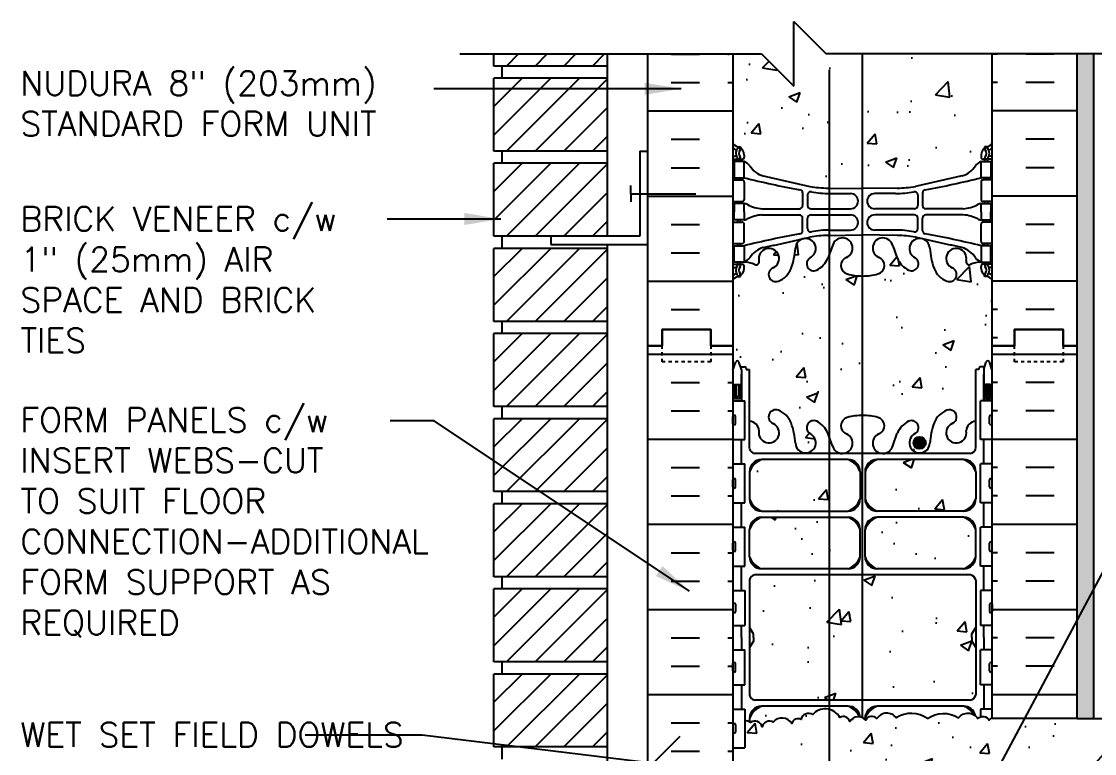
# Model space of a CAD drawing. Header units: inches. Extents: x 234.1 to 285.9, y 102.6 to 180.8.
# Drawn here: x 234.1 to 267.21, y 158.23 to 180.8 of the extents above; entities that cross this region are included whole.
import ezdxf

# ---------------------------------------------------------------- set-up
doc = ezdxf.new("R2010")
doc.units = ezdxf.units.IN
doc.header["$LTSCALE"] = 0.5
doc.header["$MEASUREMENT"] = 0
doc.linetypes.add('DASHED2', pattern=[0.375, 0.25, -0.125])
for name, color, linetype in [('HATCH', 12, 'Continuous'), ('line25', 2, 'Continuous'), ('LINE3', 3, 'Continuous'), ('LINE50', 5, 'Continuous'), ('LINE9', 9, 'Continuous'), ('TEXT', 4, 'Continuous'), ('Web_Edge', 9, 'Continuous')]:
    doc.layers.add(name, color=color, linetype=linetype)
doc.styles.add('DIM', font='romans.shx', dxfattribs={"width": 0.7})
doc.styles.add('ROMANS', font='romans.shx', dxfattribs={"height": 0.75})
doc.dimstyles.new('ext_12', dxfattribs={"dimscale": 12, "dimtxt": 0.09375, "dimasz": 0.09375, "dimexe": 0.09375, "dimexo": 0.0625, "dimgap": 0.0625, "dimtad": 1, "dimdec": 1, "dimzin": 3, "dimdsep": 46, "dimlunit": 4, "dimtxsty": 'DIM', "dimcen": 0.09, "dimdle": 0.09375, "dimclrt": 4, "dimadec": 0, "dimazin": 0, "dimtfac": 1, "dimtdec": 1, "dimtmove": 2, "dimatfit": 3, "dimfxl": 1, "dimfrac": 2, "dimtolj": 1, "dimtzin": 0, "dimarcsym": 0})

msp = doc.modelspace()

# ---------------------------------------------------------------- hatches: boundary and pattern name
at = {"layer": 'HATCH'}
h = msp.add_hatch(dxfattribs=at)
h.set_pattern_fill('AR-CONC', color=256, scale=0.5)
h.set_pattern_definition([(50, (0, 0), (3.5863, -0.31376), [0.375, -4.125]), (355, (0, 0), (-0.693757, 3.76096), [0.3, -3.3]), (100.4514, (0.299, -0.026), (2.892544, 3.4472), [0.3187, -3.50571]), (46.1842, (0, 1), (5.336207, -0.827596), [0.5625, -6.1875]), (96.6356, (0.4447, 0.931), (4.67331, 4.87059), [0.47805, -5.25857]), (351.1842, (0, 1), (4.67331, 4.87059), [0.45, -4.95]), (21, (0.5, 0.75), (2.984535, -2.013094), [0.375, -4.125]), (326, (0.5, 0.75), (1.216577, 3.62575), [0.3, -3.3]), (71.4514, (0.7487, 0.5822), (4.201112, 1.612656), [0.3187, -3.50571]), (37.5, (0, 0), (0.0607993, 1.6644693), [0, -3.26, 0, -3.35, 0, -3.3125]), (7.5, (0, 0), (1.315348, 1.972059), [0, -1.91, 0, -3.185, 0, -1.2625]), (327.5, (-1.115, 0), (2.669112, -0.1127744), [0, -1.25, 0, -3.9, 0, -5.175]), (317.5, (-1.615, 0), (2.915931, 0.500525), [0, -1.625, 0, -2.59, 0, -3.675])])
edge = h.paths.add_edge_path()
edge.add_line((264.058, 179.803), (258.933, 179.803))
edge.add_line((258.933, 179.803), (257.933, 180.803))
edge.add_line((257.933, 180.803), (257.933, 178.803))
edge.add_line((257.933, 178.803), (256.933, 179.803))
edge.add_line((256.933, 179.803), (256.058, 179.803))
edge.add_line((256.058, 179.803), (256.058, 177.03))
edge.add_arc((256.404, 177.391), 0.5, 226.2109, 246.4218)
edge.add_line((256.204, 176.932), (256.294, 176.932))
edge.add_line((256.294, 176.932), (256.294, 176.891))
edge.add_arc((256.154, 176.684), 0.25, 0, 55.9442, ccw=False)
edge.add_line((256.404, 176.684), (256.404, 176.616))
edge.add_arc((256.341, 176.616), 0.0625, -90, 0, ccw=False)
edge.add_line((256.341, 176.554), (256.294, 176.554))
edge.add_line((256.294, 176.554), (256.294, 176.484))
edge.add_line((256.294, 176.484), (256.399, 176.484))
edge.add_arc((256.277, 176.141), 0.364, 34.9775, 70.3387, ccw=False)
edge.add_arc((257.2, 176.752), 0.743, 212.7919, 253.8107)
edge.add_spline(control_points=[(256.992, 176.038), (258.43, 175.718)], knot_values=[0, 0, 1, 1], degree=1, periodic=0)
edge.add_arc((258.986, 178.649), 2.984, 259.2546, 270.0995)
edge.add_line((258.991, 175.665), (260.058, 175.65))
edge.add_line((260.058, 175.65), (261.125, 175.665))
edge.add_arc((261.13, 178.649), 2.984, 269.9005, 280.7454)
edge.add_spline(control_points=[(261.686, 175.718), (263.124, 176.038)], knot_values=[0, 0, 1, 1], degree=1, periodic=0)
edge.add_arc((262.916, 176.752), 0.743, 286.1893, 327.2081)
edge.add_arc((263.839, 176.141), 0.364, 109.6613, 145.0225, ccw=False)
edge.add_line((263.717, 176.484), (263.822, 176.484))
edge.add_line((263.822, 176.484), (263.822, 176.554))
edge.add_line((263.822, 176.554), (263.774, 176.554))
edge.add_arc((263.774, 176.616), 0.0625, 180, 270, ccw=False)
edge.add_line((263.712, 176.616), (263.712, 176.684))
edge.add_arc((263.962, 176.684), 0.25, 124.0558, 180, ccw=False)
edge.add_line((263.822, 176.891), (263.822, 176.932))
edge.add_line((263.822, 176.932), (263.912, 176.932))
edge.add_arc((263.712, 177.391), 0.5, 293.5782, 313.7891)
edge.add_line((264.058, 177.03), (264.058, 179.803))
h.paths.add_polyline_path([(263.548, 170.074), (263.648, 170.074), (263.648, 170.104, -0.414214), (263.698, 170.154), (263.824, 170.154), (263.873, 170.304, -0.6), (263.973, 170.304), (264.058, 170.044), (264.058, 170.803), (264.058, 172.837, 0.088416), (263.912, 172.935), (263.822, 172.935), (263.822, 172.977, -0.249069), (263.712, 173.184), (263.712, 173.251, -0.414214), (263.774, 173.314), (263.822, 173.314), (263.822, 173.384), (263.717, 173.384, 0.085348), (263.388, 173.308, -0.669601), (263.255, 173.428, 2.087231), (262.821, 173.204, -1), (262.658, 172.795, -0.21345), (262.265, 173.184, -0.069923), (262.129, 173.828, 1.702394), (261.679, 173.516, -0.940793), (261.475, 173.132, -0.173075), (261.129, 173.499), (260.987, 173.886, 1.612474), (260.555, 173.526, -0.734872), (260.532, 173.015, -0.068475), (260.058, 172.953, -0.068475), (259.584, 173.015, -0.734872), (259.561, 173.526, 1.612474), (259.129, 173.886), (258.987, 173.499, -0.173075), (258.641, 173.132, -0.940793), (258.437, 173.516, 1.702394), (257.987, 173.828, -0.069923), (257.85, 173.184, -0.21345), (257.458, 172.795, -1), (257.295, 173.204, 2.087231), (256.861, 173.428, -0.669601), (256.728, 173.308, 0.085348), (256.399, 173.384), (256.294, 173.384), (256.294, 173.314), (256.341, 173.314, -0.414214), (256.404, 173.251), (256.404, 173.184, -0.249069), (256.294, 172.977), (256.294, 172.935), (256.204, 172.935, 0.088416), (256.058, 172.837), (256.058, 170.803), (256.058, 170.044), (256.143, 170.304, -0.6), (256.243, 170.304), (256.292, 170.154), (256.418, 170.154, -0.414214), (256.468, 170.104), (256.468, 170.074), (256.568, 170.074), (256.568, 168.473, -0.380397), (256.861, 168.178, 2.087231), (257.295, 168.403, -1), (257.458, 168.811, -0.21345), (257.85, 168.422, -0.069923), (257.987, 167.778, 1.702394), (258.437, 168.091, -0.940793), (258.641, 168.474, -0.173075), (258.987, 168.107), (259.129, 167.72, 1.612474), (259.561, 168.08, -0.734872), (259.584, 168.591, -0.068475), (260.058, 168.653, -0.068475), (260.532, 168.591, -0.734872), (260.555, 168.08, 1.612474), (260.987, 167.72), (261.129, 168.107, -0.173075), (261.475, 168.474, -0.940793), (261.679, 168.091, 1.702394), (262.129, 167.778, -0.069923), (262.265, 168.422, -0.21345), (262.658, 168.811, -1), (262.821, 168.403, 2.087231), (263.255, 168.178, -0.380392), (263.548, 168.473)])
h.paths.add_polyline_path([(259.607, 159.686), (256.943, 159.686, 0.225652), (256.568, 159.311), (256.568, 159.202, -0.009778), (256.602, 159.187, -0.520567), (256.962, 159.044, -0.520567), (257.303, 159.191, -0.520567), (257.876, 159.151, -0.520567), (258.158, 159.272, -0.520567), (258.52, 159.428, -0.230831), (258.937, 159.601, -0.258655), (259.359, 159.333, -0.520567), (259.663, 159.212, -0.303175), (259.962, 159.359, 0.203683)])
h.paths.add_polyline_path([(262.058, 159.303, -0.310845), (263.019, 159.325, -0.381971), (263.497, 159.42, 0.175227), (263.173, 159.686), (260.509, 159.686, 0.225652), (260.134, 159.311), (260.134, 159.276, -0.023609), (260.153, 159.255, -0.520567), (260.498, 159.304, -0.520567), (261.097, 159.325, -0.310845)])
h.paths.add_polyline_path([(275.121, 159.301), (266.683, 159.301), (264.058, 159.301), (264.058, 159.33, 0.10231), (263.962, 159.255, 0.520567), (263.618, 159.304, 0.520567), (263.019, 159.325, 0.310845), (262.058, 159.303, 0.310845), (261.097, 159.325, 0.520567), (260.498, 159.304, 0.520567), (260.153, 159.255, 0.520567), (259.663, 159.212, 0.520567), (259.359, 159.333, 0.258655), (258.937, 159.601, 0.230831), (258.52, 159.428, 0.520567), (258.158, 159.272, 0.520567), (257.876, 159.151, 0.520567), (257.303, 159.191, 0.520567), (256.962, 159.044, 0.520567), (256.602, 159.187, 0.009778), (256.568, 159.202, 0.039749), (256.423, 159.248), (256.423, 158.398), (256.058, 158.398), (256.058, 157.648), (256.423, 157.648), (256.423, 156.448), (256.058, 156.448), (256.058, 155.698), (256.423, 155.698), (256.423, 155.377, -0.112865), (256.508, 155.3, -0.520567), (257.135, 155.3, -0.520567), (257.607, 155.3, -0.520567), (258.07, 155.3, -0.520567), (258.424, 155.3, -0.520567), (258.823, 155.3, -0.520567), (259.245, 155.3, -0.520567), (259.872, 155.3, -0.520567), (260.344, 155.3, -0.520567), (260.807, 155.3, -0.520567), (261.161, 155.3, -0.108934), (261.263, 155.394), (261.263, 156.801), (261.513, 156.801, -0.414214), (261.763, 156.551), (261.763, 155.551, 0.414214), (262.013, 155.301), (262.077, 155.301), (262.077, 156.801), (275.871, 156.801), (276.121, 157.051), (274.121, 157.051), (275.121, 158.051)])
h.paths.add_polyline_path([(284.923, 158.301), (284.923, 159.301), (276.486, 159.301), (276.486, 158.551), (275.644, 157.709), (284.331, 157.709)])
h.paths.add_polyline_path([(285.923, 157.301), (283.923, 157.301), (284.331, 157.709), (275.644, 157.709), (275.486, 157.551), (277.486, 157.551), (276.736, 156.801), (285.423, 156.801)])
h.paths.add_polyline_path([(262.027, 154.801), (261.263, 154.801), (261.263, 155.394, 0.108934), (261.161, 155.3, 0.520567), (260.807, 155.3, 0.520567), (260.344, 155.3, 0.520567), (259.872, 155.3, 0.520567), (259.245, 155.3, 0.520567), (258.823, 155.3, 0.520567), (258.424, 155.3, 0.520567), (258.07, 155.3, 0.520567), (257.607, 155.3, 0.520567), (257.135, 155.3, 0.520567), (256.508, 155.3, 0.112865), (256.423, 155.377), (256.423, 154.498), (256.058, 154.498), (256.058, 152.803), (256.058, 152.044), (256.137, 152.286, -0.725737), (256.243, 152.304), (256.292, 152.154), (256.418, 152.154, -0.414214), (256.468, 152.104), (256.468, 152.074), (256.568, 152.074), (256.568, 150.473, -0.380397), (256.861, 150.178, 2.087231), (257.295, 150.403, -1), (257.458, 150.811, -0.21345), (257.85, 150.422, -0.069923), (257.987, 149.778, 1.629604), (258.458, 150.079, -1.059167), (258.665, 150.461, -0.16372), (258.987, 150.107), (259.129, 149.72, 1.612474), (259.561, 150.08, -0.734872), (259.584, 150.591, -0.068475), (260.058, 150.653, -0.068475), (260.532, 150.591, -0.734872), (260.555, 150.08, 1.612474), (260.987, 149.72), (261.129, 150.107, -0.16372), (261.451, 150.461, -1.059167), (261.658, 150.079, 1.629604), (262.129, 149.778, -0.069923), (262.265, 150.422, -0.185618), (262.591, 150.782), (262.546, 150.782), (262.277, 150.782), (261.748, 150.782), (261.748, 151.009), (262.027, 151.009)])
h.paths.add_polyline_path([(264.058, 152.803), (264.058, 153.301), (264.027, 153.301), (264.027, 154.801), (262.527, 154.801), (262.527, 151.009), (262.805, 151.009), (262.805, 150.817, -0.705131), (262.821, 150.403, 2.087231), (263.255, 150.178, -0.380392), (263.548, 150.473), (263.548, 152.074), (263.648, 152.074), (263.648, 152.104, -0.414214), (263.698, 152.154), (263.824, 152.154), (263.867, 152.286, -0.725737), (263.973, 152.304), (264.058, 152.044), (264.058, 152.074)])
h.paths.add_polyline_path([(263.548, 145.584, 0.268138), (263.387, 145.732), (256.729, 145.732, 0.268156), (256.568, 145.584), (256.568, 144.115), (256.688, 143.915), (256.688, 143.803), (256.688, 143.691), (256.568, 143.491), (256.568, 142.022, 0.268156), (256.729, 141.874), (263.387, 141.874, 0.268138), (263.548, 142.022), (263.548, 143.491), (263.428, 143.691), (263.428, 143.803), (263.428, 143.915), (263.548, 144.115)])
h.paths.add_polyline_path([(259.982, 148.917, 0.225652), (259.607, 149.292), (256.943, 149.292, 0.225652), (256.568, 148.917), (256.568, 148.076, 0.225652), (256.943, 147.701), (259.607, 147.701, 0.225652), (259.982, 148.076)])
h.paths.add_polyline_path([(259.982, 147.136, 0.225652), (259.607, 147.511), (256.943, 147.511, 0.225652), (256.568, 147.136), (256.568, 146.295, 0.225652), (256.943, 145.92), (259.607, 145.92, 0.225652), (259.982, 146.295)])
h.paths.add_polyline_path([(263.548, 147.136, 0.225652), (263.173, 147.511), (260.509, 147.511, 0.225652), (260.134, 147.136), (260.134, 146.295, 0.225652), (260.509, 145.92), (263.173, 145.92, 0.225652), (263.548, 146.295)])
h.paths.add_polyline_path([(263.548, 148.076, -0.414214), (263.173, 147.701), (260.509, 147.701, -0.414214), (260.134, 148.076), (260.134, 148.917, -0.414214), (260.509, 149.292), (263.173, 149.292, -0.414214), (263.548, 148.917)])
h.paths.add_polyline_path([(259.982, 141.311, 0.225652), (259.607, 141.686), (256.943, 141.686, 0.225652), (256.568, 141.311), (256.568, 140.47, 0.225652), (256.943, 140.095), (259.607, 140.095, 0.225652), (259.982, 140.47)])
h.paths.add_polyline_path([(259.982, 139.53, 0.225652), (259.607, 139.905), (256.943, 139.905, 0.225652), (256.568, 139.53), (256.568, 138.689, 0.225652), (256.943, 138.314), (259.607, 138.314, 0.225652), (259.982, 138.689)])
h.paths.add_polyline_path([(263.548, 139.53, 0.225652), (263.173, 139.905), (260.509, 139.905, 0.225652), (260.134, 139.53), (260.134, 138.689, 0.225652), (260.509, 138.314), (263.173, 138.314, 0.225652), (263.548, 138.689)])
h.paths.add_polyline_path([(263.548, 141.311, 0.225652), (263.173, 141.686), (260.509, 141.686, 0.225652), (260.134, 141.311), (260.134, 140.47, 0.225652), (260.509, 140.095), (263.173, 140.095, 0.225652), (263.548, 140.47)])
h.paths.add_polyline_path([(264.058, 134.803), (264.058, 135.562), (263.979, 135.321, -0.725737), (263.873, 135.302), (263.824, 135.452), (263.698, 135.452, -0.414214), (263.648, 135.502), (263.648, 135.532), (263.548, 135.532), (263.548, 137.133, -0.380392), (263.255, 137.428, 2.087231), (262.821, 137.204, -1), (262.658, 136.795, -0.21345), (262.265, 137.184, -0.069923), (262.129, 137.828, 1.629604), (261.658, 137.527, -1.059167), (261.451, 137.145, -0.16372), (261.129, 137.499), (260.987, 137.886, 1.612474), (260.555, 137.526, -0.734872), (260.532, 137.015, -0.068475), (260.058, 136.953, -0.068475), (259.584, 137.015, -0.734872), (259.561, 137.526, 1.612474), (259.129, 137.886), (258.987, 137.499, -0.16372), (258.665, 137.145, -1.059167), (258.458, 137.527, 1.629604), (257.987, 137.828, -0.069923), (257.85, 137.184, -0.21345), (257.458, 136.795, -1), (257.295, 137.204, 2.087231), (256.861, 137.428, -0.380397), (256.568, 137.133), (256.568, 135.532), (256.468, 135.532), (256.468, 135.502, -0.414214), (256.418, 135.452), (256.292, 135.452), (256.249, 135.321, -0.725737), (256.143, 135.302), (256.058, 135.562), (256.058, 134.803), (256.058, 132.769, 0.088416), (256.204, 132.671), (256.294, 132.671), (256.294, 132.63, -0.249069), (256.404, 132.422), (256.404, 132.355, -0.414214), (256.341, 132.292), (256.294, 132.292), (256.294, 132.222), (256.399, 132.222, 0.085348), (256.728, 132.298, -0.669601), (256.861, 132.178, 2.087231), (257.295, 132.403, -1), (257.458, 132.811, -0.21345), (257.85, 132.422, -0.069923), (257.987, 131.778, 1.629604), (258.458, 132.079, -1.059167), (258.665, 132.461, -0.16372), (258.987, 132.107), (259.129, 131.72, 1.612474), (259.561, 132.08, -0.734872), (259.584, 132.591, -0.068475), (260.058, 132.653, -0.068475), (260.532, 132.591, -0.734872), (260.555, 132.08, 1.612474), (260.987, 131.72), (261.129, 132.107, -0.16372), (261.451, 132.461, -1.059167), (261.658, 132.079, 1.629604), (262.129, 131.778, -0.069923), (262.265, 132.422, -0.21345), (262.658, 132.811, -1), (262.821, 132.403, 2.087231), (263.255, 132.178, -0.669601), (263.388, 132.298, 0.085348), (263.717, 132.222), (263.822, 132.222), (263.822, 132.292), (263.774, 132.292, -0.414214), (263.712, 132.355), (263.712, 132.422, -0.249069), (263.822, 132.63), (263.822, 132.671), (263.912, 132.671, 0.088416), (264.058, 132.769)])
h.paths.add_polyline_path([(263.712, 128.922), (263.712, 128.99, -0.414214), (263.774, 129.052), (263.822, 129.052), (263.822, 129.122), (263.717, 129.122), (263.717, 129.622, 0.015618), (261.992, 129.994, -0.362164), (261.91, 130.092), (261.91, 130.477, -0.414015), (262.01, 130.577), (263.164, 130.578, -0.104585), (263.625, 130.445, 0.109113), (263.717, 130.422), (263.717, 130.672), (263.717, 130.922, 0.109113), (263.625, 130.9, -0.104585), (263.164, 130.767), (262.01, 130.768, -0.414015), (261.91, 130.868), (261.91, 131.253, -0.362164), (261.992, 131.351, 0.015618), (263.717, 131.722), (263.717, 132.222, -0.087457), (263.38, 132.301, 0.562226), (263.25, 132.199, -2.225841), (262.829, 132.406, 0.951577), (262.67, 132.815, 0.218393), (262.265, 132.422, 0.068226), (262.13, 131.794, -1.753171), (261.679, 132.091, 0.940793), (261.475, 132.474, 0.173075), (261.129, 132.107), (260.987, 131.72, -1.669527), (260.573, 132.087, 0.699655), (260.537, 132.59, 0.06927), (260.058, 132.653, 0.06927), (259.578, 132.59, 0.699655), (259.543, 132.087, -1.669527), (259.129, 131.72), (258.987, 132.107, 0.173075), (258.641, 132.474, 0.940793), (258.437, 132.091, -1.753171), (257.986, 131.794, 0.068226), (257.85, 132.422, 0.218393), (257.446, 132.815, 0.951577), (257.287, 132.406, -2.225841), (256.866, 132.199, 0.562226), (256.736, 132.301, -0.087457), (256.399, 132.222), (256.399, 131.722, 0.015618), (258.124, 131.351, -0.362164), (258.206, 131.253), (258.206, 130.868, -0.414015), (258.106, 130.768), (256.952, 130.767, -0.104585), (256.491, 130.9, 0.109113), (256.399, 130.922), (256.399, 130.672), (256.399, 130.422, 0.109113), (256.491, 130.445, -0.104585), (256.952, 130.578), (258.106, 130.577, -0.414015), (258.206, 130.477), (258.206, 130.092, -0.362164), (258.124, 129.994, 0.015618), (256.399, 129.622), (256.399, 129.122), (256.294, 129.122), (256.294, 129.052), (256.341, 129.052, -0.414214), (256.404, 128.99), (256.404, 128.922, -0.249069), (256.294, 128.715), (256.294, 128.674), (256.204, 128.674, 0.088416), (256.058, 128.576), (256.058, 126.438), (259.251, 126.438), (260.251, 125.438), (260.251, 127.438), (261.251, 126.438), (264.058, 126.438), (264.058, 128.576, 0.088416), (263.912, 128.674), (263.822, 128.674), (263.822, 128.715, -0.249069)])
h.paths.add_polyline_path([(259.028, 130.109, 0.046485), (258.477, 130.056, -0.470273), (258.359, 130.154), (258.359, 130.477, -0.414214), (258.459, 130.577), (259.686, 130.577, -1), (259.686, 130.109)], flags=16)
h.paths.add_polyline_path([(260.43, 130.577), (261.657, 130.577, -0.414214), (261.757, 130.477), (261.757, 130.154, -0.470273), (261.639, 130.056, 0.047355), (261.077, 130.109), (260.43, 130.109, -1)], flags=16)
h.paths.add_polyline_path([(258.459, 130.768, -0.414214), (258.359, 130.868), (258.359, 131.191, -0.470273), (258.477, 131.289, 0.047355), (259.039, 131.236), (259.686, 131.236, -1), (259.686, 130.768)], flags=16)
h.paths.add_polyline_path([(260.43, 131.236), (261.088, 131.236, 0.046485), (261.639, 131.289, -0.470273), (261.757, 131.191), (261.757, 130.868, -0.414214), (261.657, 130.768), (260.43, 130.768, -1)], flags=16)
h.paths.add_polyline_path([(263.548, 161.491), (263.428, 161.691), (263.428, 161.803), (263.428, 161.915), (263.548, 162.115), (263.548, 163.584, 0.268138), (263.387, 163.732), (256.729, 163.732, 0.268156), (256.568, 163.584), (256.568, 162.115), (256.688, 161.915), (256.688, 161.803), (256.688, 161.691), (256.568, 161.491), (256.568, 160.022, 0.268156), (256.729, 159.874), (263.387, 159.874, 0.268138), (263.548, 160.022)])
h.paths.add_polyline_path([(259.982, 166.076), (259.982, 166.917, 0.225652), (259.607, 167.292), (256.943, 167.292, 0.225652), (256.568, 166.917), (256.568, 166.076, 0.225652), (256.943, 165.701), (259.607, 165.701, 0.225652)])
h.paths.add_polyline_path([(259.982, 165.136, 0.225652), (259.607, 165.511), (256.943, 165.511, 0.225652), (256.568, 165.136), (256.568, 164.295, 0.225652), (256.943, 163.92), (259.607, 163.92, 0.225652), (259.982, 164.295)])
h.paths.add_polyline_path([(263.548, 165.136, 0.225652), (263.173, 165.511), (260.509, 165.511, 0.225652), (260.134, 165.136), (260.134, 164.295, 0.225652), (260.509, 163.92), (263.173, 163.92, 0.225652), (263.548, 164.295)])
h.paths.add_polyline_path([(263.548, 166.917, 0.225652), (263.173, 167.292), (260.509, 167.292, 0.225652), (260.134, 166.917), (260.134, 166.076, 0.225652), (260.509, 165.701), (263.173, 165.701, 0.225652), (263.548, 166.076)])
h.paths.add_polyline_path([(256.058, 152.803), (255.37, 152.803), (255.37, 152.303), (253.87, 152.303), (253.87, 152.803), (253.433, 152.803), (251.433, 152.803), (251.433, 151.303, -1), (250.933, 151.303), (250.933, 152.803), (249.633, 152.803), (249.633, 151.053, 0.079579), (250.633, 147.803), (255.808, 138.428), (255.808, 138.053), (256.058, 138.053)])
h = msp.add_hatch(dxfattribs=at)
h.set_pattern_fill('ANSI31', color=256, scale=5, style=0)
h.set_pattern_definition([(45, (184.95065, -19.0412), (-0.4419417, 0.4419417), [])])
h.paths.add_polyline_path([(252.183, 179.803), (248.683, 179.803), (248.683, 179.428), (252.183, 179.428)])
h = msp.add_hatch(dxfattribs=at)
h.set_pattern_fill('AR-SAND', color=256, scale=0.25, style=0)
h.set_pattern_definition([(37.5, (142.35023, 13.70277), (-0.01574834, 0.48170594), [0, -0.38, 0, -0.425, 0, -0.40625]), (7.5, (142.3502, 13.7028), (0.4424442, 0.7055365), [0, -0.205, 0, -0.3425, 0, -0.13125]), (327.5, (142.04273, 13.70277), (0.7785355, 0.0014148), [0, -0.125, 0, -0.45, 0, -0.5875]), (317.5, (142.0427, 13.7028), (0.7515317, 0.2194189), [0, -0.0625, 0, -0.295, 0, -0.3375])])
h.paths.add_polyline_path([(267.183, 179.803), (266.683, 179.803), (266.683, 170.803), (266.683, 159.301), (267.183, 159.301)])
h = msp.add_hatch(dxfattribs=at)
h.set_pattern_fill('ANSI31', color=256, scale=5, style=0)
h.set_pattern_definition([(45, (184.95065, -21.6662), (-0.4419417, 0.4419417), [])])
h.paths.add_polyline_path([(252.183, 179.053), (248.683, 179.053), (248.683, 176.803), (252.183, 176.803)])
h = msp.add_hatch(dxfattribs=at)
h.set_pattern_fill('ANSI31', color=256, scale=5, style=0)
h.set_pattern_definition([(45, (184.95065, -24.2912), (-0.4419417, 0.4419417), [])])
h.paths.add_polyline_path([(252.183, 176.428), (248.683, 176.428), (248.683, 174.178), (252.183, 174.178)])
h = msp.add_hatch(dxfattribs=at)
h.set_pattern_fill('ANSI31', color=256, scale=5, style=0)
h.set_pattern_definition([(45, (184.95065, -26.9162), (-0.4419417, 0.4419417), [])])
h.paths.add_polyline_path([(252.183, 173.803), (248.683, 173.803), (248.683, 171.553), (252.183, 171.553)])
h = msp.add_hatch(dxfattribs=at)
h.set_pattern_fill('ANSI31', color=256, scale=5, style=0)
h.set_pattern_definition([(45, (184.95065, -29.5412), (-0.4419417, 0.4419417), [])])
h.paths.add_polyline_path([(252.183, 171.178), (248.683, 171.178), (248.683, 168.928), (252.183, 168.928)])
h = msp.add_hatch(dxfattribs=at)
h.set_pattern_fill('INSUL', color=256, scale=7, style=0)
h.set_pattern_definition([(0, (-2670.1036, -244.2064), (0, 2.625), []), (0, (-2670.1036, -243.3314), (0, 2.625), [0.875, -0.875]), (0, (-2670.1036, -242.4564), (0, 2.625), [0.875, -0.875])])
h.paths.add_polyline_path([(253.433, 152.803), (253.87, 152.803), (253.87, 153.303), (255.37, 153.303), (255.37, 152.803), (256.058, 152.803), (256.058, 170.803), (255.37, 170.803), (255.37, 171.303), (253.87, 171.303), (253.87, 170.803), (253.433, 170.803)])
h = msp.add_hatch(dxfattribs=at)
h.set_pattern_fill('INSUL', color=256, scale=7, style=0)
h.set_pattern_definition([(180, (3190.2195, -244.2064), (0, 2.625), []), (180, (3190.2195, -243.3314), (0, 2.625), [0.875, -0.875]), (180, (3190.2195, -242.4564), (0, 2.625), [0.875, -0.875])])
h.paths.add_polyline_path([(264.058, 159.301), (266.683, 159.301), (266.683, 170.803), (266.245, 170.803), (266.245, 171.303), (264.745, 171.303), (264.745, 170.803), (264.058, 170.803)])
h = msp.add_hatch(dxfattribs=at)
h.set_pattern_fill('ANSI31', color=256, scale=5, style=0)
h.set_pattern_definition([(45, (184.95065, -32.1662), (-0.4419417, 0.4419417), [])])
h.paths.add_polyline_path([(252.183, 168.553), (248.683, 168.553), (248.683, 166.303), (252.183, 166.303)])
h = msp.add_hatch(dxfattribs=at)
h.set_pattern_fill('ANSI31', color=256, scale=5, style=0)
h.set_pattern_definition([(45, (184.95065, -34.7912), (-0.4419417, 0.4419417), [])])
h.paths.add_polyline_path([(252.183, 165.928), (248.683, 165.928), (248.683, 163.678), (252.183, 163.678)])
h = msp.add_hatch(dxfattribs=at)
h.set_pattern_fill('ANSI31', color=256, scale=5, style=0)
h.set_pattern_definition([(45, (184.95065, -37.4162), (-0.4419417, 0.4419417), [])])
h.paths.add_polyline_path([(252.183, 163.303), (248.683, 163.303), (248.683, 161.053), (252.183, 161.053)])
h = msp.add_hatch(dxfattribs=at)
h.set_pattern_fill('ANSI31', color=256, scale=5, style=0)
h.set_pattern_definition([(45, (184.95065, -40.0412), (-0.4419417, 0.4419417), [])])
h.paths.add_polyline_path([(252.183, 160.678), (248.683, 160.678), (248.683, 158.428), (252.183, 158.428)])
at = {"layer": 'LINE3'}
msp.add_hatch(color=256, dxfattribs=at).paths.add_polyline_path([(262.004, 167.809, 1), (261.629, 167.809, 1)])

# ---------------------------------------------------------------- linework, layer by layer
at = {"layer": 'HATCH'}
for p, q in [((254.146, 179.794), (255.021, 179.794)), ((255.896, 179.794), (255.942, 179.794)), ((264.22, 179.794), (264.058, 179.794)), ((265.97, 179.794), (265.095, 179.794)), ((254.146, 178.919), (255.021, 178.919)), ((255.896, 178.919), (256.058, 178.919)), ((264.22, 178.919), (264.058, 178.919)), ((265.97, 178.919), (265.095, 178.919)), ((253.433, 178.044), (256.058, 178.044)), ((266.683, 178.044), (264.058, 178.044)), ((254.146, 177.169), (255.021, 177.169)), ((265.97, 177.169), (265.095, 177.169)), ((254.146, 176.294), (255.021, 176.294)), ((265.97, 176.294), (265.095, 176.294)), ((253.433, 175.419), (256.058, 175.419)), ((266.683, 175.419), (264.058, 175.419)), ((254.146, 174.544), (255.021, 174.544)), ((265.97, 174.544), (265.095, 174.544)), ((254.146, 173.669), (255.021, 173.669)), ((265.97, 173.669), (265.095, 173.669)), ((253.433, 172.794), (256.058, 172.794)), ((266.683, 172.794), (264.058, 172.794)), ((254.146, 171.919), (255.021, 171.919)), ((264.22, 171.919), (264.058, 171.919)), ((265.97, 171.919), (265.095, 171.919)), ((264.22, 171.044), (264.058, 171.044))]:
    msp.add_line(p, q, dxfattribs=at)
for points in [[(258.937, 159.601, 0.230831), (258.52, 159.428, 0.520567), (258.158, 159.272, 0.520567), (257.876, 159.151, 0.520567), (257.303, 159.191, 0.520567), (256.962, 159.044, 0.520567), (256.602, 159.187, 0.049546), (256.423, 159.248, 0.049546)], [(262.058, 159.303, 0.310845), (261.097, 159.325, 0.520567), (260.498, 159.304, 0.520567), (260.153, 159.255, 0.520567), (259.663, 159.212, 0.520567), (259.359, 159.333, 0.258655), (258.937, 159.601, 0.132818)], [(262.058, 159.303, -0.310845), (263.019, 159.325, -0.520567), (263.618, 159.304, -0.520567), (263.962, 159.255, -0.10231), (264.058, 159.33, -0.10231)]]:
    msp.add_lwpolyline(points, format="xyb", dxfattribs=at)
at = {"layer": 'line25'}
for p, q in [((248.683, 179.428), (248.683, 179.803)), ((252.183, 174.178), (252.183, 179.803)), ((256.058, 179.803), (256.058, 170.803)), ((264.058, 170.803), (264.058, 179.803)), ((252.183, 179.428), (248.683, 179.428)), ((248.933, 179.053), (248.933, 179.428)), ((248.683, 176.803), (248.683, 179.053)), ((252.183, 179.053), (248.683, 179.053)), ((252.183, 176.803), (248.683, 176.803)), ((248.933, 176.428), (248.933, 176.803)), ((248.683, 174.178), (248.683, 176.428)), ((252.183, 176.428), (248.683, 176.428)), ((252.183, 174.178), (248.683, 174.178)), ((248.933, 173.803), (248.933, 174.178)), ((252.183, 152.803), (252.183, 173.928)), ((248.683, 171.553), (248.683, 173.803)), ((252.183, 173.803), (248.683, 173.803)), ((252.183, 171.553), (248.683, 171.553)), ((248.933, 171.178), (248.933, 171.553)), ((248.683, 168.928), (248.683, 171.178)), ((252.183, 171.178), (248.683, 171.178)), ((256.058, 170.803), (256.058, 152.803)), ((264.058, 159.301), (264.058, 170.803)), ((252.183, 168.928), (248.683, 168.928)), ((248.933, 168.553), (248.933, 168.928)), ((256.058, 169.108), (256.423, 169.108)), ((256.423, 167.908), (256.423, 169.108)), ((264.058, 169.108), (263.693, 169.108)), ((263.693, 167.908), (263.693, 169.108)), ((248.683, 166.303), (248.683, 168.553)), ((252.183, 168.553), (248.683, 168.553)), ((256.058, 167.908), (256.423, 167.908)), ((264.058, 167.908), (263.693, 167.908)), ((256.058, 167.158), (256.423, 167.158)), ((256.423, 165.958), (256.423, 167.158)), ((264.058, 167.158), (263.693, 167.158)), ((263.693, 165.958), (263.693, 167.158)), ((252.183, 166.303), (248.683, 166.303)), ((248.933, 165.928), (248.933, 166.303)), ((248.683, 163.678), (248.683, 165.928)), ((252.183, 165.928), (248.683, 165.928)), ((256.058, 165.958), (256.423, 165.958)), ((264.058, 165.958), (263.693, 165.958)), ((256.058, 165.208), (256.423, 165.208)), ((256.423, 164.008), (256.423, 165.208)), ((264.058, 165.208), (263.693, 165.208)), ((263.693, 164.008), (263.693, 165.208)), ((256.058, 164.008), (256.423, 164.008)), ((264.058, 164.008), (263.693, 164.008)), ((252.183, 163.678), (248.683, 163.678)), ((248.933, 163.303), (248.933, 163.678)), ((248.683, 161.053), (248.683, 163.303)), ((252.183, 163.303), (248.683, 163.303)), ((256.058, 163.258), (256.423, 163.258)), ((256.423, 163.258), (256.423, 162.178)), ((264.058, 163.258), (263.693, 163.258)), ((263.693, 163.258), (263.693, 162.178)), ((256.058, 162.178), (256.423, 162.178)), ((264.058, 162.178), (263.693, 162.178)), ((256.058, 161.428), (256.423, 161.428)), ((256.423, 160.348), (256.423, 161.428)), ((264.058, 161.428), (263.693, 161.428)), ((263.693, 160.348), (263.693, 161.428)), ((252.183, 161.053), (248.683, 161.053)), ((248.933, 160.678), (248.933, 161.053)), ((248.683, 158.428), (248.683, 160.678)), ((252.183, 160.678), (248.683, 160.678)), ((256.058, 160.803), (256.058, 157.263)), ((256.058, 160.348), (256.423, 160.348)), ((264.058, 160.348), (263.693, 160.348)), ((256.058, 159.598), (256.423, 159.598)), ((256.423, 159.598), (256.423, 158.398)), ((264.058, 159.598), (263.693, 159.598)), ((263.693, 159.598), (263.693, 159.356)), ((266.683, 159.301), (264.058, 159.301)), ((266.683, 159.301), (275.121, 159.301)), ((252.183, 158.428), (248.683, 158.428)), ((248.933, 158.053), (248.933, 158.428)), ((256.058, 158.398), (256.423, 158.398))]:
    msp.add_line(p, q, dxfattribs=at)
at = {"layer": 'LINE3'}
for p, q in [((260.046, 179.803), (260.046, 159.336)), ((259.026, 179.309), (259.026, 132.896))]:
    msp.add_line(p, q, dxfattribs=at)
msp.add_circle((261.817, 167.809), 0.188, dxfattribs=at)
at = {"layer": 'LINE50'}
for p, q in [((253.433, 170.803), (253.433, 179.803)), ((266.683, 170.803), (266.683, 179.803)), ((253.433, 152.803), (253.433, 170.803)), ((266.683, 159.301), (266.683, 170.803))]:
    msp.add_line(p, q, dxfattribs=at)
for points in [[(256.058, 170.803), (255.37, 170.803), (255.37, 171.303), (253.87, 171.303), (253.87, 170.803), (253.433, 170.803)], [(253.433, 170.803), (253.87, 170.803), (253.87, 171.303), (255.37, 171.303), (255.37, 170.803), (256.058, 170.803)], [(264.058, 170.803), (264.745, 170.803), (264.745, 171.303), (266.245, 171.303), (266.245, 170.803), (266.683, 170.803)], [(266.683, 170.803), (266.245, 170.803), (266.245, 171.303), (264.745, 171.303), (264.745, 170.803), (264.058, 170.803)]]:
    msp.add_lwpolyline(points, dxfattribs=at)
at = {"layer": 'LINE9'}
for p, q in [((257.933, 178.803), (257.933, 180.803)), ((257.933, 180.803), (258.933, 179.803)), ((247.633, 179.803), (256.933, 179.803)), ((256.933, 179.803), (257.933, 178.803)), ((268.233, 179.803), (258.933, 179.803)), ((267.183, 179.803), (267.183, 159.301)), ((253.183, 176.803), (253.183, 174.178)), ((253.183, 176.803), (253.433, 176.803)), ((252.911, 175.491), (252.911, 175.741)), ((252.911, 175.491), (254.911, 175.491)), ((252.911, 175.491), (252.911, 175.241)), ((253.183, 174.178), (250.433, 174.178)), ((250.433, 174.178), (250.433, 173.928)), ((250.433, 173.928), (253.433, 173.928)), ((256.058, 168.398), (256.058, 168.618)), ((256.058, 168.563), (256.058, 168.563)), ((256.098, 168.658), (256.098, 168.658)), ((256.138, 168.398), (256.138, 168.618)), ((263.978, 168.398), (263.978, 168.618)), ((264.018, 168.658), (264.018, 168.658)), ((264.058, 168.398), (264.058, 168.618)), ((264.058, 168.563), (264.058, 168.563)), ((256.058, 168.453), (256.058, 168.453)), ((256.098, 168.358), (256.098, 168.358)), ((264.018, 168.358), (264.018, 168.358)), ((264.058, 168.453), (264.058, 168.453)), ((256.058, 166.448), (256.058, 166.668)), ((256.058, 166.613), (256.058, 166.613)), ((256.098, 166.708), (256.098, 166.708)), ((256.138, 166.448), (256.138, 166.668)), ((263.978, 166.448), (263.978, 166.668)), ((264.018, 166.708), (264.018, 166.708)), ((264.058, 166.448), (264.058, 166.668)), ((264.058, 166.613), (264.058, 166.613)), ((256.058, 166.503), (256.058, 166.503)), ((256.098, 166.408), (256.098, 166.408)), ((264.018, 166.408), (264.018, 166.408)), ((264.058, 166.503), (264.058, 166.503)), ((256.058, 164.498), (256.058, 164.718)), ((256.058, 164.663), (256.058, 164.663)), ((256.098, 164.758), (256.098, 164.758)), ((256.138, 164.498), (256.138, 164.718)), ((263.978, 164.498), (263.978, 164.718)), ((264.018, 164.758), (264.018, 164.758)), ((264.058, 164.498), (264.058, 164.718)), ((264.058, 164.663), (264.058, 164.663)), ((256.058, 164.553), (256.058, 164.553)), ((256.098, 164.458), (256.098, 164.458)), ((264.018, 164.458), (264.018, 164.458)), ((264.058, 164.553), (264.058, 164.553)), ((256.058, 162.828), (256.058, 162.608)), ((256.058, 162.773), (256.058, 162.773)), ((256.058, 162.663), (256.058, 162.663)), ((256.098, 162.868), (256.098, 162.868)), ((256.138, 162.828), (256.138, 162.608)), ((263.978, 162.828), (263.978, 162.608)), ((264.018, 162.868), (264.018, 162.868)), ((264.058, 162.828), (264.058, 162.608)), ((264.058, 162.773), (264.058, 162.773)), ((264.058, 162.663), (264.058, 162.663)), ((256.098, 162.568), (256.098, 162.568)), ((264.018, 162.568), (264.018, 162.568)), ((256.058, 160.778), (256.058, 160.998)), ((256.058, 160.943), (256.058, 160.943)), ((256.098, 161.038), (256.098, 161.038)), ((256.138, 160.778), (256.138, 160.998)), ((263.978, 160.778), (263.978, 160.998)), ((264.018, 161.038), (264.018, 161.038)), ((264.058, 160.778), (264.058, 160.998)), ((264.058, 160.943), (264.058, 160.943)), ((256.058, 160.833), (256.058, 160.833)), ((256.098, 160.738), (256.098, 160.738)), ((264.018, 160.738), (264.018, 160.738)), ((264.058, 160.833), (264.058, 160.833)), ((256.058, 159.108), (256.058, 158.888)), ((256.058, 159.053), (256.058, 159.053)), ((256.058, 158.943), (256.058, 158.943)), ((256.098, 159.148), (256.098, 159.148)), ((256.138, 159.108), (256.138, 158.888)), ((253.199, 157.53), (254.433, 158.764)), ((256.098, 158.848), (256.098, 158.848))]:
    msp.add_line(p, q, dxfattribs=at)
at = {"layer": 'LINE9', "linetype": 'DASHED2', "ltscale": 0.15}
for points in [[(255.37, 170.803), (255.37, 170.803), (255.37, 170.303), (253.87, 170.303), (253.87, 170.803), (253.87, 170.803)], [(266.245, 170.803), (266.245, 170.803), (266.245, 170.303), (264.745, 170.303), (264.745, 170.803), (264.745, 170.803)]]:
    msp.add_lwpolyline(points, dxfattribs=at)
at = {"layer": 'LINE9'}
for centre, start, end in [((256.098, 168.618), 90, 180), ((256.098, 168.618), 360, 90), ((264.018, 168.618), 90, 180), ((264.018, 168.618), 0, 90), ((256.098, 168.398), 180, 270), ((256.098, 168.398), 270, 0), ((264.018, 168.398), 180, 270), ((264.018, 168.398), 270, 0), ((256.098, 166.668), 90, 180), ((256.098, 166.668), 360, 90), ((264.018, 166.668), 90, 180), ((264.018, 166.668), 0, 90), ((256.098, 166.448), 180, 270), ((256.098, 166.448), 270, 0), ((264.018, 166.448), 180, 270), ((264.018, 166.448), 270, 0), ((256.098, 164.718), 90, 180), ((256.098, 164.718), 360, 90), ((264.018, 164.718), 90, 180), ((264.018, 164.718), 0, 90), ((256.098, 164.498), 180, 270), ((256.098, 164.498), 270, 0), ((264.018, 164.498), 180, 270), ((264.018, 164.498), 270, 0), ((256.098, 162.828), 90, 180), ((256.098, 162.608), 180, 270), ((256.098, 162.828), 0, 90), ((256.098, 162.608), 270, 0), ((264.018, 162.828), 90, 180), ((264.018, 162.608), 180, 270), ((264.018, 162.828), 360, 90), ((264.018, 162.608), 270, 0), ((256.098, 160.998), 90, 180), ((256.098, 160.998), 360, 90), ((264.018, 160.998), 90, 180), ((264.018, 160.998), 0, 90), ((256.098, 160.778), 180, 270), ((256.098, 160.778), 270, 0), ((264.018, 160.778), 180, 270), ((264.018, 160.778), 270, 0), ((256.098, 159.108), 90, 180), ((256.098, 159.108), 0, 90), ((256.098, 158.888), 180, 270), ((256.098, 158.888), 270, 0)]:
    msp.add_arc(centre, 0.04, start, end, dxfattribs=at)
at = {"layer": 'Web_Edge'}
for p, q in [((256.204, 176.932), (256.294, 176.932)), ((256.294, 176.932), (256.294, 176.891)), ((263.912, 176.932), (263.822, 176.932)), ((263.822, 176.932), (263.822, 176.891)), ((256.058, 176.654), (256.136, 176.654)), ((256.058, 176.554), (256.341, 176.554)), ((256.204, 176.554), (256.204, 176.484)), ((256.294, 176.554), (256.294, 176.484)), ((256.404, 176.684), (256.404, 176.616)), ((263.712, 176.684), (263.712, 176.616)), ((264.058, 176.554), (263.774, 176.554)), ((263.822, 176.554), (263.822, 176.484)), ((263.912, 176.554), (263.912, 176.484)), ((264.058, 176.654), (263.98, 176.654)), ((256.058, 175.914), (256.341, 175.914)), ((256.204, 175.984), (256.204, 175.914)), ((256.294, 175.984), (256.294, 175.914)), ((256.404, 175.851), (256.404, 175.316)), ((263.712, 175.851), (263.712, 175.316)), ((264.058, 175.914), (263.774, 175.914)), ((263.822, 175.984), (263.822, 175.914)), ((263.912, 175.984), (263.912, 175.914)), ((258.206, 175.514), (258.206, 175.129)), ((258.991, 175.665), (260.058, 175.65)), ((259.039, 175.498), (259.686, 175.498)), ((261.125, 175.665), (260.058, 175.65)), ((261.077, 175.498), (260.43, 175.498)), ((261.91, 175.514), (261.91, 175.129)), ((256.058, 175.254), (256.341, 175.254)), ((256.204, 175.254), (256.204, 175.184)), ((256.294, 175.254), (256.294, 175.184)), ((258.359, 175.452), (258.359, 175.129)), ((261.757, 175.452), (261.757, 175.129)), ((264.058, 175.254), (263.774, 175.254)), ((263.822, 175.254), (263.822, 175.184)), ((263.912, 175.254), (263.912, 175.184)), ((256.952, 175.028), (258.106, 175.029)), ((256.952, 174.839), (258.106, 174.838)), ((258.459, 175.029), (259.686, 175.029)), ((258.459, 174.838), (259.686, 174.838)), ((261.657, 175.029), (260.43, 175.029)), ((261.657, 174.838), (260.43, 174.838)), ((263.164, 175.028), (262.01, 175.029)), ((263.164, 174.839), (262.01, 174.838)), ((256.058, 174.614), (256.341, 174.614)), ((256.204, 174.614), (256.204, 174.684)), ((256.294, 174.614), (256.294, 174.684)), ((256.404, 174.016), (256.404, 174.551)), ((258.206, 174.354), (258.206, 174.738)), ((258.359, 174.416), (258.359, 174.738)), ((261.757, 174.416), (261.757, 174.738)), ((261.91, 174.354), (261.91, 174.738)), ((263.712, 174.016), (263.712, 174.551)), ((264.058, 174.614), (263.774, 174.614)), ((263.822, 174.614), (263.822, 174.684)), ((263.912, 174.614), (263.912, 174.684)), ((258.991, 174.202), (260.058, 174.218)), ((259.039, 174.37), (259.686, 174.37)), ((261.125, 174.202), (260.058, 174.218)), ((261.077, 174.37), (260.43, 174.37)), ((256.058, 173.954), (256.341, 173.954)), ((256.204, 173.884), (256.204, 173.954)), ((256.294, 173.884), (256.294, 173.954)), ((259.129, 173.886), (258.987, 173.499)), ((260.987, 173.886), (261.129, 173.499)), ((264.058, 173.954), (263.774, 173.954)), ((263.822, 173.884), (263.822, 173.954)), ((263.912, 173.884), (263.912, 173.954)), ((256.058, 173.314), (256.341, 173.314)), ((256.058, 173.214), (256.136, 173.214)), ((256.204, 173.314), (256.204, 173.384)), ((256.294, 173.314), (256.294, 173.384)), ((256.404, 173.184), (256.404, 173.251)), ((263.712, 173.184), (263.712, 173.251)), ((264.058, 173.314), (263.774, 173.314)), ((263.822, 173.314), (263.822, 173.384)), ((263.912, 173.314), (263.912, 173.384)), ((264.058, 173.214), (263.98, 173.214)), ((256.204, 172.935), (256.294, 172.935)), ((256.294, 172.935), (256.294, 172.977)), ((263.822, 172.935), (263.822, 172.977)), ((263.912, 172.935), (263.822, 172.935)), ((256.058, 170.044), (256.143, 170.304)), ((256.318, 170.074), (256.243, 170.304)), ((263.798, 170.074), (263.873, 170.304)), ((264.058, 170.044), (263.973, 170.304)), ((256.292, 170.154), (256.418, 170.154)), ((256.318, 170.074), (256.318, 169.108)), ((256.458, 170.104), (256.458, 170.104)), ((256.468, 170.104), (256.468, 170.104)), ((256.468, 170.104), (256.468, 170.074)), ((256.468, 170.074), (256.568, 170.074)), ((256.568, 167.628), (256.568, 170.074)), ((263.648, 170.074), (263.548, 170.074)), ((263.548, 167.628), (263.548, 170.074)), ((263.648, 170.104), (263.648, 170.104)), ((263.648, 170.104), (263.648, 170.074)), ((263.824, 170.154), (263.698, 170.154)), ((263.798, 170.074), (263.798, 169.108)), ((259.129, 167.72), (258.987, 168.107)), ((260.987, 167.72), (261.129, 168.107)), ((263.387, 167.48), (256.729, 167.48)), ((259.607, 167.292), (256.943, 167.292)), ((263.173, 167.292), (260.509, 167.292)), ((256.568, 166.917), (256.568, 166.076)), ((259.982, 166.917), (259.982, 166.076)), ((260.134, 166.918), (260.134, 166.077)), ((263.548, 166.917), (263.548, 166.076)), ((256.943, 165.701), (259.607, 165.701)), ((263.173, 165.701), (260.509, 165.701)), ((256.943, 165.511), (259.607, 165.511)), ((263.173, 165.511), (260.509, 165.511)), ((256.568, 164.295), (256.568, 165.136)), ((259.982, 164.295), (259.982, 165.136)), ((260.134, 164.294), (260.134, 165.135)), ((263.548, 164.295), (263.548, 165.136)), ((259.607, 163.92), (256.943, 163.92)), ((263.173, 163.92), (260.509, 163.92)), ((256.568, 163.584), (256.568, 160.022)), ((263.387, 163.732), (256.729, 163.732)), ((263.548, 163.584), (263.548, 160.022)), ((256.688, 161.915), (256.568, 162.115)), ((256.688, 161.915), (256.568, 162.115)), ((256.688, 161.803), (256.688, 161.915)), ((256.688, 161.803), (256.688, 161.915)), ((263.428, 161.915), (263.548, 162.115)), ((263.428, 161.915), (263.548, 162.115)), ((263.428, 161.803), (263.428, 161.915)), ((263.428, 161.803), (263.428, 161.915)), ((256.688, 161.691), (256.568, 161.491)), ((256.688, 161.691), (256.568, 161.491)), ((256.688, 161.803), (256.688, 161.691)), ((256.688, 161.803), (256.688, 161.691)), ((263.428, 161.803), (263.428, 161.691)), ((263.428, 161.803), (263.428, 161.691)), ((263.428, 161.691), (263.548, 161.491)), ((263.428, 161.691), (263.548, 161.491)), ((263.387, 159.874), (256.729, 159.874)), ((259.607, 159.686), (256.943, 159.686)), ((263.173, 159.686), (260.509, 159.686)), ((256.568, 159.311), (256.568, 159.202)), ((260.134, 159.312), (260.134, 159.276))]:
    msp.add_line(p, q, dxfattribs=at)
for points in [[(256.099, 175.984), (256.399, 175.984), (256.399, 176.484), (256.099, 176.484)], [(264.017, 175.984), (263.717, 175.984), (263.717, 176.484), (264.017, 176.484)], [(256.099, 173.884), (256.399, 173.884), (256.399, 173.384), (256.099, 173.384)], [(264.017, 173.884), (263.717, 173.884), (263.717, 173.384), (264.017, 173.384)], [(256.268, 169.164), (256.118, 169.164), (256.118, 169.604), (256.268, 169.604)], [(256.228, 169.224), (256.158, 169.224), (256.158, 169.604), (256.228, 169.604)], [(263.848, 169.164), (263.998, 169.164), (263.998, 169.604), (263.848, 169.604)], [(263.888, 169.224), (263.958, 169.224), (263.958, 169.604), (263.888, 169.604)]]:
    msp.add_lwpolyline(points, close=True, dxfattribs=at)
for points in [[(256.399, 174.934), (256.399, 175.184), (256.099, 175.184), (256.099, 174.934)], [(263.717, 174.934), (263.717, 175.184), (264.017, 175.184), (264.017, 174.934)], [(256.399, 174.934), (256.399, 174.684), (256.099, 174.684), (256.099, 174.934)], [(263.717, 174.934), (263.717, 174.684), (264.017, 174.684), (264.017, 174.934)], [(256.318, 169.108), (256.318, 169.924)], [(263.798, 169.108), (263.798, 169.924)], [(256.318, 167.158), (256.318, 167.908)], [(263.798, 167.158), (263.798, 167.908)], [(256.318, 165.208), (256.318, 165.958)], [(263.798, 165.208), (263.798, 165.958)], [(256.318, 163.258), (256.318, 164.008)], [(263.798, 163.258), (263.798, 164.008)], [(256.318, 161.803), (256.318, 162.178)], [(263.798, 161.803), (263.798, 162.178)], [(256.318, 161.803), (256.318, 161.428)], [(263.798, 161.803), (263.798, 161.428)], [(256.318, 160.348), (256.318, 159.598)], [(263.798, 160.348), (263.798, 159.598)]]:
    msp.add_lwpolyline(points, dxfattribs=at)
for centre, radius, start, end in [((256.404, 177.391), 0.5, 226.2109, 250.5288), ((256.404, 177.391), 0.6, 234.7832, 245.0748), ((256.398, 176.738), 0.25, 140.1145, 222.4609), ((256.142, 176.828), 0.021, 343.464, 63.9957), ((256.24, 176.869), 0.045, 321.448, 139.1879), ((256.154, 176.684), 0.25, 0, 70.5288), ((256.398, 176.738), 0.16, 140.0001, 222.4609), ((263.962, 176.684), 0.25, 109.4712, 180), ((263.876, 176.869), 0.045, 40.8121, 218.552), ((263.718, 176.738), 0.16, 317.5391, 39.9999), ((263.712, 177.391), 0.5, 289.4712, 313.7891), ((263.718, 176.738), 0.25, 317.5391, 39.8855), ((263.974, 176.828), 0.021, 116.0043, 196.536), ((263.712, 177.391), 0.6, 294.9252, 305.2168), ((256.136, 176.673), 0.0196, 269.4032, 15.4901), ((256.246, 176.6), 0.045, 222.4609, 42.4609), ((256.341, 176.616), 0.0625, 270, 0), ((256.277, 176.141), 0.364, 34.9775, 70.3387), ((263.839, 176.141), 0.364, 109.6613, 145.0225), ((263.774, 176.616), 0.0625, 180, 270), ((263.869, 176.6), 0.045, 137.5391, 317.5391), ((263.98, 176.673), 0.0196, 164.5099, 270.5968), ((257.2, 176.752), 0.743, 212.7919, 253.8107), ((262.916, 176.752), 0.743, 286.1893, 327.2081), ((256.341, 175.851), 0.0625, 0, 90), ((263.208, 203.404), 28.253, 256.0552, 259.6343), ((256.908, 203.404), 28.253, 280.3657, 283.9448), ((263.774, 175.851), 0.0625, 90, 180), ((258.106, 175.514), 0.1, 360, 79.6343), ((258.459, 175.452), 0.1, 79.2546, 180), ((258.986, 178.649), 2.984, 259.2546, 270.0995), ((259.034, 178.482), 2.984, 259.2546, 270.0995), ((259.686, 175.263), 0.234, 270, 90), ((260.43, 175.263), 0.234, 90, 270), ((261.082, 178.482), 2.984, 269.9005, 280.7454), ((261.13, 178.649), 2.984, 269.9005, 280.7454), ((261.657, 175.452), 0.1, 0, 100.7454), ((262.01, 175.514), 0.1, 100.3657, 180), ((256.341, 175.316), 0.0625, 270, 0), ((256.395, 174.965), 0.219, 60.4937, 88.92), ((257.037, 176.185), 1.16, 242.5844, 265.8032), ((263.079, 176.185), 1.16, 274.1968, 297.4156), ((263.721, 174.965), 0.219, 91.08, 119.5063), ((263.774, 175.316), 0.0625, 180, 270), ((257.037, 173.682), 1.16, 94.1968, 117.4156), ((258.106, 175.129), 0.1, 270.0388, 360), ((258.106, 174.738), 0.1, 0, 89.9612), ((258.459, 175.129), 0.1, 180, 270), ((258.459, 174.738), 0.1, 90, 180), ((259.686, 174.604), 0.234, 270, 90), ((260.43, 174.604), 0.234, 90, 270), ((261.657, 175.129), 0.1, 270, 0), ((261.657, 174.738), 0.1, 0, 90), ((262.01, 175.129), 0.1, 180, 269.9612), ((262.01, 174.738), 0.1, 90.0388, 180), ((263.079, 173.682), 1.16, 62.5844, 85.8032), ((256.341, 174.551), 0.0625, 0, 90), ((256.395, 174.902), 0.219, 271.08, 299.5063), ((263.721, 174.902), 0.219, 240.4937, 268.92), ((263.774, 174.551), 0.0625, 90, 180), ((263.208, 146.463), 28.253, 100.3657, 103.9448), ((258.106, 174.354), 0.1, 280.3657, 0), ((258.459, 174.416), 0.1, 180, 280.7454), ((258.986, 171.218), 2.984, 89.9005, 100.7454), ((259.034, 171.386), 2.984, 89.9005, 100.7454), ((261.082, 171.386), 2.984, 79.2546, 90.0995), ((261.13, 171.218), 2.984, 79.2546, 90.0995), ((261.657, 174.416), 0.1, 259.2546, 0), ((262.01, 174.354), 0.1, 180, 259.6343), ((256.908, 146.463), 28.253, 76.0552, 79.6343), ((256.341, 174.016), 0.0625, 270, 0), ((257.2, 173.115), 0.743, 106.1893, 147.2081), ((258.299, 173.797), 0.314, 296.0652, 177.2643), ((259.434, 173.813), 0.314, 293.8084, 166.5854), ((260.682, 173.813), 0.314, 13.4146, 246.1916), ((261.817, 173.797), 0.314, 2.7357, 243.9348), ((262.916, 173.115), 0.743, 32.7919, 73.8107), ((263.774, 174.016), 0.0625, 180, 270), ((256.277, 173.726), 0.364, 289.6613, 325.0225), ((257.168, 173.49), 0.314, 293.8084, 191.4114), ((255.628, 173.993), 2.365, 339.9985, 355.6105), ((258.551, 173.33), 0.217, 121.463, 294.4736), ((258.3, 173.8), 0.75, 297.0295, 336.3062), ((259.652, 173.274), 0.268, 109.9662, 255.2108), ((260.464, 173.274), 0.268, 284.7892, 70.0338), ((261.816, 173.8), 0.75, 203.6938, 242.9705), ((261.565, 173.33), 0.217, 245.5264, 58.537), ((264.488, 173.993), 2.365, 184.3895, 200.0015), ((262.948, 173.49), 0.314, 348.5886, 246.1916), ((263.839, 173.726), 0.364, 214.9775, 250.3387), ((256.136, 173.194), 0.0196, 344.5099, 90.5968), ((256.398, 173.129), 0.25, 137.5391, 219.8855), ((256.246, 173.267), 0.045, 317.5391, 137.5391), ((256.154, 173.184), 0.25, 289.4712, 360), ((256.398, 173.129), 0.16, 137.5391, 219.9999), ((256.341, 173.251), 0.0625, 360, 90), ((256.344, 172.388), 0.997, 66.8533, 86.8462), ((256.77, 173.396), 0.0968, 249.5669, 19.8449), ((257.377, 172.999), 0.22, 111.8037, 291.8037), ((257.219, 173.428), 0.677, 290.6803, 338.8761), ((262.897, 173.428), 0.677, 201.1239, 249.3197), ((262.739, 172.999), 0.22, 248.1963, 68.1963), ((263.346, 173.396), 0.0968, 160.1551, 290.4331), ((263.772, 172.388), 0.997, 93.1538, 113.1467), ((263.774, 173.251), 0.0625, 90, 180), ((263.962, 173.184), 0.25, 180, 250.5288), ((263.869, 173.267), 0.045, 42.4609, 222.4609), ((263.718, 173.129), 0.16, 320.0001, 42.4609), ((263.718, 173.129), 0.25, 320.1145, 42.4609), ((263.98, 173.194), 0.0196, 89.4032, 195.4901), ((256.404, 172.477), 0.6, 114.9252, 125.2168), ((256.404, 172.477), 0.5, 109.4712, 133.7891), ((256.142, 173.04), 0.021, 296.0043, 16.536), ((256.24, 172.998), 0.045, 220.8121, 38.552), ((260.046, 174.707), 1.754, 254.7082, 270.3771), ((260.07, 174.707), 1.754, 269.6229, 285.2918), ((263.876, 172.998), 0.045, 141.448, 319.1879), ((263.712, 172.477), 0.5, 46.2109, 70.5288), ((263.974, 173.04), 0.021, 163.464, 243.9957), ((263.712, 172.477), 0.6, 54.7832, 65.0748), ((256.193, 170.278), 0.0567, 28.0725, 151.9275), ((263.923, 170.278), 0.0567, 28.0725, 151.9275), ((256.418, 170.104), 0.05, 0, 90), ((263.698, 170.104), 0.05, 90, 180), ((257.377, 168.607), 0.22, 68.1963, 248.1963), ((257.219, 168.178), 0.677, 21.1239, 69.3197), ((259.652, 168.332), 0.268, 104.7892, 250.0338), ((260.046, 166.899), 1.754, 89.6229, 105.2918), ((260.07, 166.899), 1.754, 74.7082, 90.3771), ((260.464, 168.332), 0.268, 289.9662, 75.2108), ((262.897, 168.178), 0.677, 110.6803, 158.8761), ((262.739, 168.607), 0.22, 291.8037, 111.8037), ((256.549, 168.161), 0.313, 3.1389, 86.4456), ((257.168, 168.116), 0.314, 168.5886, 66.1916), ((255.628, 167.613), 2.365, 4.3895, 20.0015), ((258.551, 168.276), 0.217, 65.5264, 238.537), ((258.3, 167.806), 0.75, 23.6938, 62.9705), ((261.816, 167.806), 0.75, 117.0295, 156.3062), ((261.565, 168.276), 0.217, 301.463, 114.4736), ((264.488, 167.613), 2.365, 159.9985, 175.6105), ((262.948, 168.116), 0.314, 113.8084, 11.4114), ((263.567, 168.161), 0.313, 93.5554, 176.8611), ((258.299, 167.809), 0.314, 182.7357, 63.9348), ((259.434, 167.793), 0.314, 193.4146, 66.1916), ((260.682, 167.793), 0.314, 113.8084, 346.5854), ((261.817, 167.809), 0.314, 116.0652, 357.2643), ((256.777, 167.693), 0.219, 197.3882, 257.4322), ((263.339, 167.693), 0.219, 282.5678, 342.6083), ((257.15, 166.71), 0.617, 109.5682, 160.4318), ((256.943, 166.917), 0.375, 90, 180), ((259.4, 166.71), 0.617, 19.5682, 70.4318), ((259.607, 166.917), 0.375, 360, 90), ((260.716, 166.71), 0.617, 109.5682, 160.4318), ((260.509, 166.917), 0.375, 90, 180), ((262.966, 166.71), 0.617, 19.5682, 70.4318), ((263.173, 166.917), 0.375, 360, 90), ((257.15, 166.283), 0.617, 199.5682, 250.4318), ((256.943, 166.076), 0.375, 180, 270), ((259.4, 166.283), 0.617, 289.5682, 340.4318), ((259.607, 166.076), 0.375, 270, 0), ((260.716, 166.283), 0.617, 199.5682, 250.4318), ((260.509, 166.076), 0.375, 180, 270), ((262.966, 166.283), 0.617, 289.5682, 340.4318), ((263.173, 166.076), 0.375, 270, 0), ((257.15, 164.929), 0.617, 109.5682, 160.4318), ((256.943, 165.136), 0.375, 90, 180), ((259.4, 164.929), 0.617, 19.5682, 70.4318), ((259.607, 165.136), 0.375, 360, 90), ((260.716, 164.929), 0.617, 109.5682, 160.4318), ((260.509, 165.136), 0.375, 90, 180), ((262.966, 164.929), 0.617, 19.5682, 70.4318), ((263.173, 165.136), 0.375, 360, 90), ((257.15, 164.502), 0.617, 199.5682, 250.4318), ((256.943, 164.295), 0.375, 180, 270), ((259.4, 164.502), 0.617, 289.5682, 340.4318), ((259.607, 164.295), 0.375, 270, 0), ((260.716, 164.502), 0.617, 199.5682, 250.4318), ((260.509, 164.295), 0.375, 180, 270), ((262.966, 164.502), 0.617, 289.5682, 340.4318), ((263.173, 164.295), 0.375, 270, 0), ((256.777, 163.519), 0.219, 102.5678, 162.612), ((263.339, 163.519), 0.219, 17.3917, 77.4322), ((256.777, 160.087), 0.219, 197.388, 257.4322), ((263.339, 160.087), 0.219, 282.5678, 342.6083), ((257.15, 159.104), 0.617, 109.5682, 160.4318), ((256.943, 159.311), 0.375, 90, 180), ((259.4, 159.104), 0.617, 24.3811, 70.4318), ((259.607, 159.311), 0.375, 6.9601, 90), ((260.716, 159.104), 0.617, 109.5682, 160.4318), ((260.509, 159.311), 0.375, 90, 180), ((262.966, 159.104), 0.617, 30.6763, 70.4318), ((263.173, 159.311), 0.375, 12.1373, 90)]:
    msp.add_arc(centre, radius, start, end, dxfattribs=at)
for points in [[(256.992, 176.038), (258.43, 175.718)], [(263.124, 176.038), (261.686, 175.718)], [(256.992, 173.829), (258.43, 174.149)], [(263.124, 173.829), (261.686, 174.149)]]:
    msp.add_open_spline(points, degree=1, dxfattribs=at)

# ---------------------------------------------------------------- texts
at = {"layer": 'TEXT', "char_height": 0.75, "style": 'ROMANS'}
for s, insert, width, attachment_point in [('NUDURA 8" (203mm) STANDARD FORM UNIT', (234.072, 179.273), 13.12656, 1), ('BRICK VENEER c/w 1" (25mm) AIR SPACE AND BRICK TIES', (234.072, 172.841), 11.31619, 4), ('FORM PANELS c/w INSERT WEBS-CUT TO SUIT FLOOR CONNECTION-ADDITIONAL FORM SUPPORT AS REQUIRED', (234.072, 165.354), 11.31619, 4), ('WET SET FIELD DOWELS FIELD BENT INTO SLAB AS SPECIFIED', (234.072, 159.18), 12.85874, 1)]:
    msp.add_mtext(s, dxfattribs=dict(at, insert=insert, width=width, attachment_point=attachment_point))

# ---------------------------------------------------------------- leaders
at = {"layer": 'TEXT'}
for points, override in [([(254.461, 178.727), (246.824, 178.727)], {"dimgap": 0.0625, "dimtad": 0}), ([(248.898, 174.711), (246.182, 174.711), (245.385, 174.711)], {"dimtad": 0}), ([(262.926, 155.301), (271.637, 171.644), (272.849, 171.644)], {"dimgap": 0.0625, "dimtad": 0}), ([(254.716, 163.229), (246.843, 168.491), (245.479, 168.491)], {"dimgap": 0.0625, "dimtad": 0}), ([(260.674, 157.063), (246.465, 158.795), (242.862, 158.795)], {"dimgap": 0.0625, "dimtad": 0})]:
    msp.add_leader(points, dimstyle='ext_12', override=override, dxfattribs=at)

doc.saveas('drawing.dxf')
